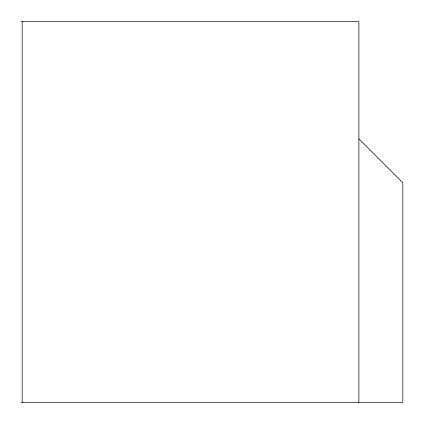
<?xml version="1.0" encoding="UTF-8"?>
<svg xmlns="http://www.w3.org/2000/svg" width="424" height="424" viewBox="0 0 424 424"><rect width="100%" height="100%" fill="white"/><g stroke="black" fill="none" stroke-linecap="round" stroke-linejoin="round"><path stroke-width="0.64" d="M21.2 21.693L358.884 21.693L358.884 402.307M21.2 402.307L402.8 402.307L402.8 182.723L358.884 138.802M22.181 21.693L22.181 402.307"/></g></svg>
